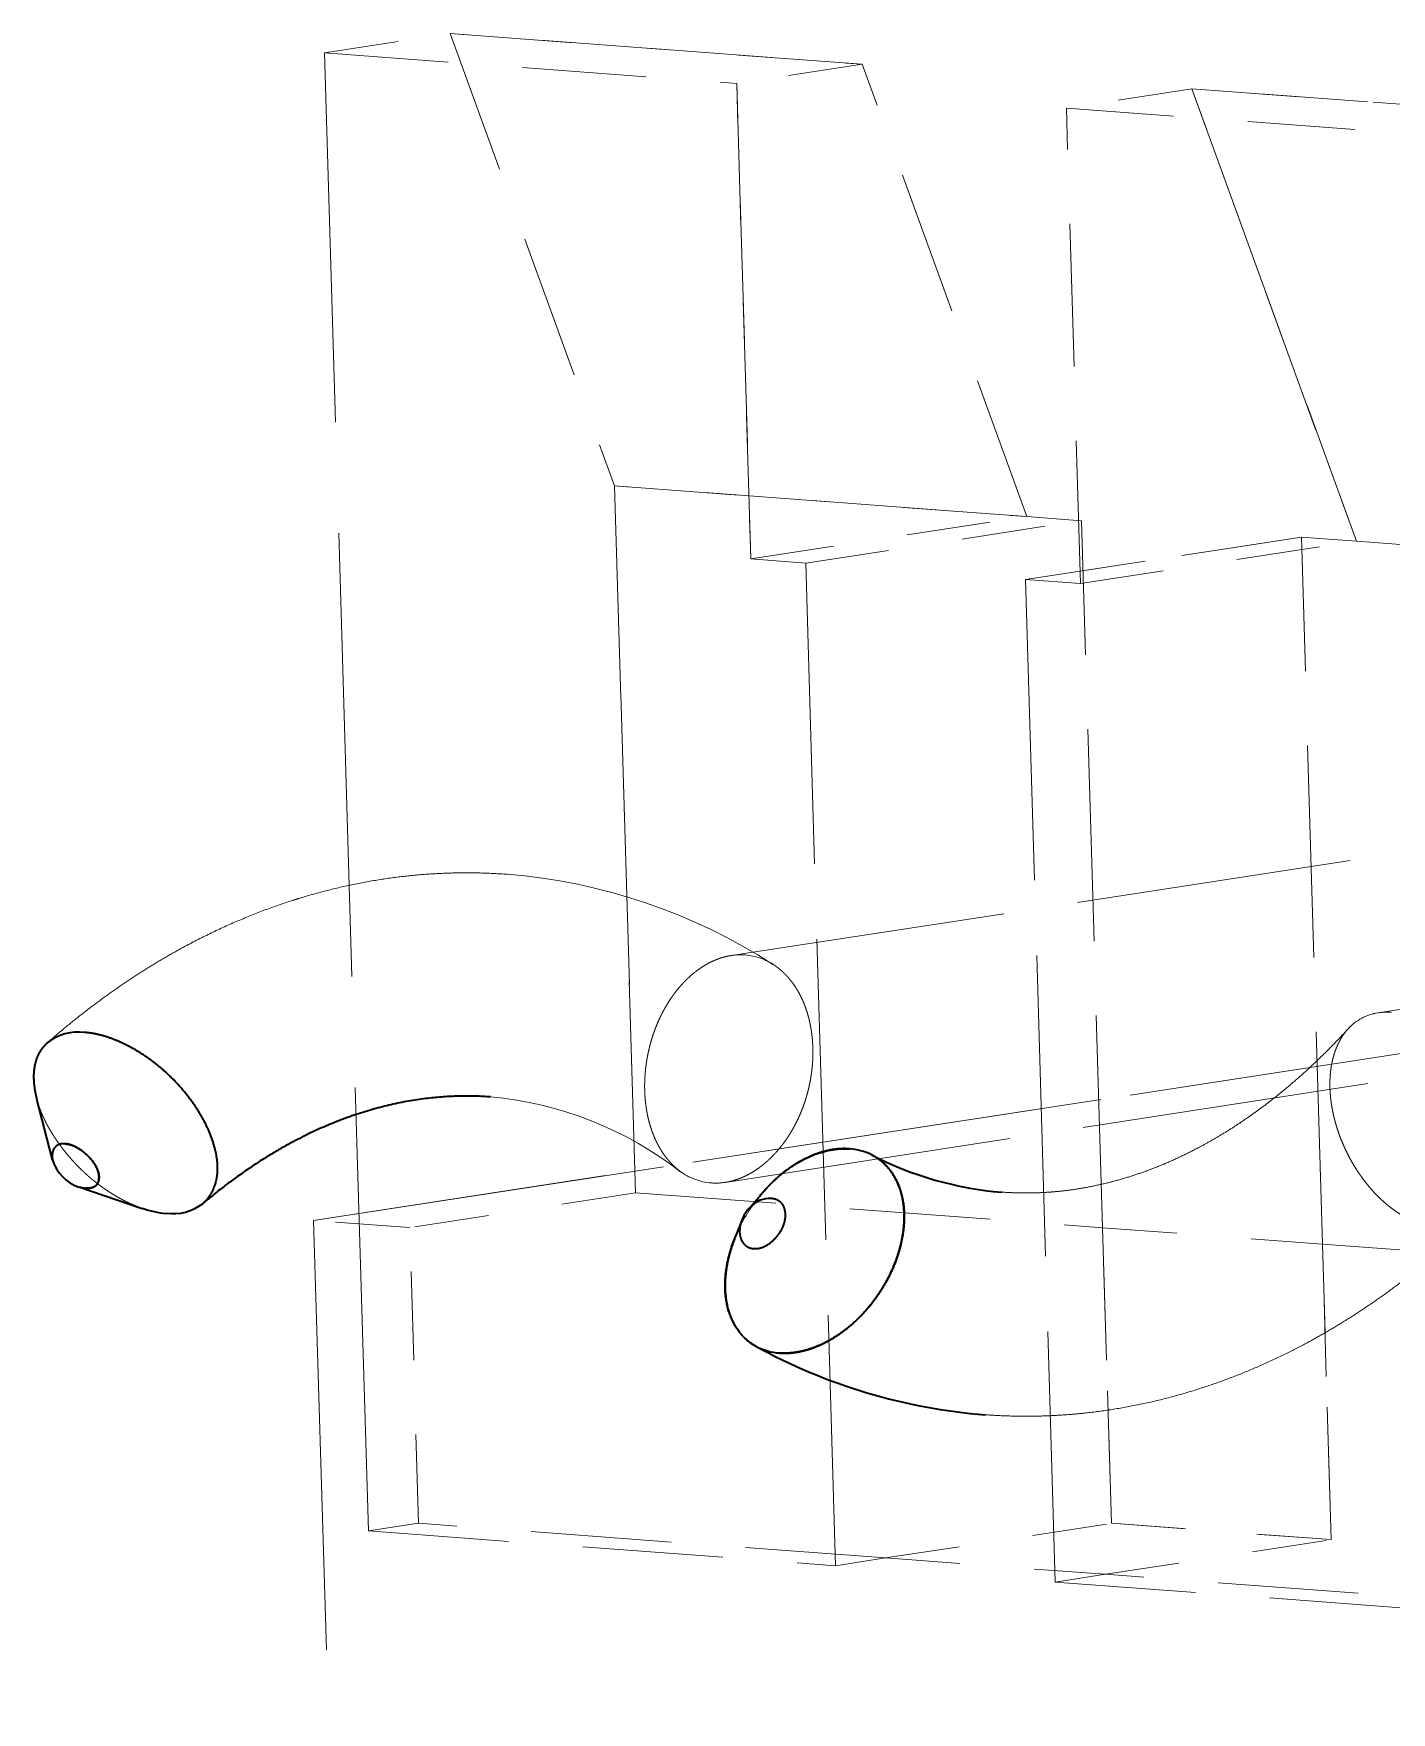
# Model space of a CAD drawing. Extents: x 23 to 417, y 3 to 294.
# Drawn here: x 353.12 to 354.945, y 112.448 to 114.704 of the extents above; entities that cross this region are included whole.
import ezdxf

# ---------------------------------------------------------------- set-up
doc = ezdxf.new("R2010")
doc.units = 0
doc.linetypes.add('DASHED', pattern=[15, 12, -3])
doc.layers.get('0').update_dxf_attribs({"lineweight": 13})

# ---------------------------------------------------------------- blocks, each defined once
blk = doc.blocks.new('BLOCK3535')
at = {"color": 7, "linetype": 'DASHED', "lineweight": 13, "ltscale": 0.008523}
for p, q in [((2.4922, -35.3041), (2.8292, -35.2523)), ((2.4922, -35.3041), (2.8292, -35.2523)), ((3.9365, -35.3348), (3.5995, -35.3865)), ((3.9365, -35.3348), (3.5995, -35.3865)), ((4.8223, -35.4007), (4.4854, -35.4525)), ((4.8223, -35.4007), (4.4854, -35.4525))]:
    blk.add_line(p, q, dxfattribs=at)
at = {"color": 7, "linetype": 'DASHED', "lineweight": 13, "ltscale": 0.032341}
for p, q in [((2.8292, -35.2523), (3.2714, -36.468)), ((2.8292, -35.2523), (3.2714, -36.468)), ((4.3787, -36.5505), (3.9365, -35.3348)), ((4.3787, -36.5505), (3.9365, -35.3348)), ((4.8223, -35.4007), (5.2645, -36.6165)), ((5.2645, -36.6165), (4.8223, -35.4007))]:
    blk.add_line(p, q, dxfattribs=at)
at = {"color": 7, "linetype": 'DASHED', "lineweight": 13, "ltscale": 0.027759}
for p, q in [((3.9365, -35.3348), (2.8292, -35.2523)), ((2.8292, -35.2523), (3.9365, -35.3348)), ((2.4922, -35.3041), (3.5995, -35.3865)), ((2.4922, -35.3041), (3.5995, -35.3865)), ((4.3787, -36.5505), (3.2714, -36.468)), ((3.2714, -36.468), (4.3787, -36.5505))]:
    blk.add_line(p, q, dxfattribs=at)
at = {"color": 7, "linetype": 'DASHED', "lineweight": 13, "ltscale": 0.099354}
blk.add_line((2.6098, -39.2765), (2.4922, -35.3041), dxfattribs=at)
blk.add_line((2.6098, -39.2765), (2.4922, -35.3041), dxfattribs=at)
at = {"color": 7, "linetype": 'DASHED', "lineweight": 13, "ltscale": 0.03196}
for p, q in [((3.5995, -35.3865), (3.6374, -36.6644)), ((3.6374, -36.6644), (3.5995, -35.3865)), ((4.5232, -36.7303), (4.4854, -35.4525)), ((4.5232, -36.7303), (4.4854, -35.4525))]:
    blk.add_line(p, q, dxfattribs=at)
at = {"color": 7, "linetype": 'DASHED', "lineweight": 13, "ltscale": 0.024058}
for p, q in [((5.782, -35.4722), (4.8223, -35.4007)), ((4.8223, -35.4007), (5.782, -35.4722)), ((4.4854, -35.4525), (5.445, -35.524)), ((4.4854, -35.4525), (5.445, -35.524)), ((6.2242, -36.6879), (5.2645, -36.6165)), ((5.2645, -36.6165), (6.2242, -36.6879))]:
    blk.add_line(p, q, dxfattribs=at)
at = {"color": 7, "linetype": 'DASHED', "lineweight": 13, "ltscale": 0.047523}
for p, q in [((3.2714, -36.468), (3.3277, -38.3681)), ((3.3277, -38.3681), (3.2714, -36.468)), ((4.5826, -38.4616), (4.5263, -36.5615)), ((4.5826, -38.4616), (4.5263, -36.5615)), ((5.1731, -38.5056), (5.1169, -36.6055)), ((5.1731, -38.5056), (5.1169, -36.6055))]:
    blk.add_line(p, q, dxfattribs=at)
at = {"color": 7, "linetype": 'DASHED', "lineweight": 13, "ltscale": 0.018751}
for p, q in [((3.6374, -36.6644), (4.3787, -36.5505)), ((3.6374, -36.6644), (4.3787, -36.5505)), ((3.785, -36.6754), (4.5263, -36.5615)), ((3.785, -36.6754), (4.5263, -36.5615)), ((5.1169, -36.6055), (4.3756, -36.7193)), ((4.3756, -36.7193), (5.1169, -36.6055)), ((4.5232, -36.7303), (5.2645, -36.6165)), ((4.5232, -36.7303), (5.2645, -36.6165))]:
    blk.add_line(p, q, dxfattribs=at)
at = {"color": 7, "linetype": 'DASHED', "lineweight": 13, "ltscale": 0.003701}
for p, q in [((4.5263, -36.5615), (4.3787, -36.5505)), ((4.3787, -36.5505), (4.5263, -36.5615)), ((5.2645, -36.6165), (5.1169, -36.6055)), ((5.1169, -36.6055), (5.2645, -36.6165)), ((3.6374, -36.6644), (3.785, -36.6754)), ((3.6374, -36.6644), (3.785, -36.6754)), ((4.3756, -36.7193), (4.5232, -36.7303)), ((4.3756, -36.7193), (4.5232, -36.7303))]:
    blk.add_line(p, q, dxfattribs=at)
at = {"color": 7, "linetype": 'DASHED', "lineweight": 13, "ltscale": 0.067394}
for p, q in [((3.785, -36.6754), (3.8648, -39.37)), ((3.785, -36.6754), (3.8648, -39.37)), ((4.3756, -36.7193), (4.4553, -39.4139)), ((4.3756, -36.7193), (4.4553, -39.4139))]:
    blk.add_line(p, q, dxfattribs=at)
at = {"color": 7, "linetype": 'DASHED', "lineweight": 13, "ltscale": 0.06175}
blk.add_line((3.585, -37.7302), (6.0263, -37.3552), dxfattribs=at)
blk.add_line((3.585, -37.7302), (6.0263, -37.3552), dxfattribs=at)
at = {"color": 7, "linetype": 'DASHED', "lineweight": 13, "ltscale": 0.064476}
for p, q in [((7.8718, -37.4926), (5.3227, -37.8842)), ((3.5682, -38.3398), (6.1174, -37.9482)), ((3.5682, -38.3398), (6.1174, -37.9482))]:
    blk.add_line(p, q, dxfattribs=at)
at = {"color": 7, "linetype": 'DASHED', "lineweight": 13, "ltscale": 0.064477}
blk.add_line((7.8718, -37.4926), (5.3227, -37.8842), dxfattribs=at)
at = {"color": 7, "linetype": 'DASHED', "lineweight": 13, "ltscale": 0.079265}
for p, q in [((5.5966, -37.9606), (2.4627, -38.4421)), ((2.4627, -38.4421), (5.5966, -37.9606))]:
    blk.add_line(p, q, dxfattribs=at)
at = {"color": 7, "lineweight": 35, "ltscale": 0.004225}
blk.add_line((1.7614, -38.2795), (1.7188, -38.116), dxfattribs=at)
blk.add_line((1.7614, -38.2795), (1.7188, -38.116), dxfattribs=at)
at = {"color": 7, "lineweight": 35, "ltscale": 0.004511}
blk.add_line((1.8314, -38.3521), (2.0024, -38.4097), dxfattribs=at)
blk.add_line((1.8314, -38.3521), (2.0024, -38.4097), dxfattribs=at)
at = {"color": 7, "lineweight": 35, "ltscale": 0.000451177}
blk.add_line((1.8316, -38.3521), (1.8493, -38.3556), dxfattribs=at)
blk.add_line((1.8316, -38.3521), (1.8493, -38.3556), dxfattribs=at)
at = {"color": 7, "linetype": 'DASHED', "lineweight": 13, "ltscale": 0.015342}
for p, q in [((3.3277, -38.3681), (2.7211, -38.4613)), ((3.3277, -38.3681), (2.7211, -38.4613)), ((3.9996, -39.3493), (4.6061, -39.2561)), ((3.9996, -39.3493), (4.6061, -39.2561)), ((4.5901, -39.3932), (5.1967, -39.3)), ((4.5901, -39.3932), (5.1967, -39.3))]:
    blk.add_line(p, q, dxfattribs=at)
at = {"color": 7, "linetype": 'DASHED', "lineweight": 13, "ltscale": 0.03146}
for p, q in [((3.3277, -38.3681), (4.5826, -38.4616)), ((3.3277, -38.3681), (4.5826, -38.4616)), ((5.1731, -38.5056), (6.4281, -38.599)), ((5.1731, -38.5056), (6.4281, -38.599)), ((2.6098, -39.2765), (3.8648, -39.37)), ((2.6098, -39.2765), (3.8648, -39.37)), ((3.9996, -39.3493), (2.7446, -39.2558)), ((3.9996, -39.3493), (2.7446, -39.2558)), ((4.4553, -39.4139), (5.7103, -39.5074)), ((4.4553, -39.4139), (5.7103, -39.5074)), ((5.8451, -39.4867), (4.5901, -39.3932)), ((5.8451, -39.4867), (4.5901, -39.3932))]:
    blk.add_line(p, q, dxfattribs=at)
at = {"color": 7, "lineweight": 35, "ltscale": 0.000781024}
blk.add_line((3.6386, -38.4036), (3.6587, -38.3797), dxfattribs=at)
at = {"color": 7, "lineweight": 35, "ltscale": 0.000781025}
blk.add_line((3.6386, -38.4036), (3.6587, -38.3797), dxfattribs=at)
at = {"color": 7, "linetype": 'DASHED', "lineweight": 13, "ltscale": 0.006477}
blk.add_line((2.7211, -38.4613), (2.4627, -38.4421), dxfattribs=at)
blk.add_line((2.7211, -38.4613), (2.4627, -38.4421), dxfattribs=at)
at = {"color": 7, "linetype": 'DASHED', "lineweight": 13, "ltscale": 0.115499}
blk.add_line((2.5995, -43.06), (2.4627, -38.4421), dxfattribs=at)
blk.add_line((2.5995, -43.06), (2.4627, -38.4421), dxfattribs=at)
at = {"color": 7, "linetype": 'DASHED', "lineweight": 13, "ltscale": 0.019871}
for p, q in [((2.7446, -39.2558), (2.7211, -38.4613)), ((2.7446, -39.2558), (2.7211, -38.4613)), ((4.6061, -39.2561), (4.5826, -38.4616)), ((4.5826, -38.4616), (4.6061, -39.2561)), ((5.1731, -38.5056), (5.1967, -39.3)), ((5.1967, -39.3), (5.1731, -38.5056))]:
    blk.add_line(p, q, dxfattribs=at)
at = {"color": 7, "lineweight": 35, "ltscale": 0.000962317}
blk.add_line((3.6113, -38.4467), (3.5972, -38.4826), dxfattribs=at)
at = {"color": 7, "lineweight": 35, "ltscale": 0.000962318}
blk.add_line((3.6113, -38.4467), (3.5972, -38.4826), dxfattribs=at)
at = {"color": 7, "linetype": 'DASHED', "lineweight": 13, "ltscale": 0.014805}
for p, q in [((4.5826, -38.4616), (5.1731, -38.5056)), ((4.5826, -38.4616), (5.1731, -38.5056)), ((5.1967, -39.3), (4.6061, -39.2561)), ((4.6061, -39.2561), (5.1967, -39.3)), ((3.9996, -39.3493), (4.5901, -39.3932)), ((3.9996, -39.3493), (4.5901, -39.3932))]:
    blk.add_line(p, q, dxfattribs=at)
at = {"color": 7, "linetype": 'DASHED', "lineweight": 13, "ltscale": 0.003409}
for p, q in [((2.7446, -39.2558), (2.6098, -39.2765)), ((2.6098, -39.2765), (2.7446, -39.2558)), ((3.8648, -39.37), (3.9996, -39.3493)), ((3.8648, -39.37), (3.9996, -39.3493)), ((4.4553, -39.4139), (4.5901, -39.3932)), ((4.4553, -39.4139), (4.5901, -39.3932))]:
    blk.add_line(p, q, dxfattribs=at)
at = {"color": 7, "linetype": 'DASHED', "lineweight": 13}
for centre, radius, start, end in [((2.8585, -39.0495), 1.5429, 57.0984, 85.3873), ((2.8585, -39.0495), 1.5429, 57.0984, 85.3873), ((3.6098, -37.8919), 0.1637, 85.6342, 98.8112), ((3.6098, -37.8919), 0.1637, 85.6342, 98.8112), ((3.6103, -37.8882), 0.1599, 57.2344, 85.6966), ((3.6103, -37.8882), 0.1599, 57.2344, 85.6966), ((5.3424, -38.0173), 0.1346, 98.4198, 137.9863), ((5.3424, -38.0173), 0.1345, 98.4246, 137.9631), ((5.3464, -38.0429), 0.1604, 85.5947, 98.497), ((5.3464, -38.0429), 0.1604, 85.5945, 98.5006), ((2.8504, -39.0767), 0.971, 51.9155, 84.8211), ((2.8504, -39.0767), 0.971, 51.9155, 84.8211), ((3.5428, -38.1836), 0.1582, 232.7774, 265.6781), ((3.5428, -38.1836), 0.1582, 232.7774, 265.6781), ((3.5434, -38.1783), 0.1635, 265.598, 278.8136), ((3.5434, -38.1783), 0.1635, 265.598, 278.8136), ((3.9984, -38.6525), 0.4356, 141.2492, 157.0349), ((3.9984, -38.6524), 0.4356, 141.2477, 157.0358)]:
    blk.add_arc(centre, radius, start, end, dxfattribs=at)
at = {"color": 7, "lineweight": 35}
for centre, radius, start, end in [((1.8291, -38.0685), 0.1323, 82.0419, 128.3449), ((1.8291, -38.0685), 0.1323, 82.0419, 128.3449), ((3.8922, -38.4054), 0.156, 63.38, 86.1794), ((3.8922, -38.4054), 0.156, 63.3824, 86.1794), ((1.8684, -38.2458), 0.1127, 197.4067, 250.9115), ((1.8684, -38.2458), 0.1127, 197.4067, 250.9115), ((4.3848, -37.4515), 0.9175, 242.5755, 265.437), ((4.3848, -37.4515), 0.9175, 242.5751, 265.437), ((2.0845, -38.2912), 0.1328, 262.1552, 307.622), ((2.0845, -38.2912), 0.1328, 262.1552, 307.622), ((3.6885, -38.4529), 0.07, 87.518, 135.3365), ((3.6885, -38.4529), 0.07, 87.518, 135.3365), ((2.0886, -38.1609), 0.2632, 250.8479, 265.1559), ((2.0886, -38.1609), 0.2632, 250.8479, 265.1559), ((3.7063, -38.4769), 0.0997, 132.7312, 162.4581), ((3.7063, -38.4769), 0.0997, 132.7312, 162.4581), ((4.3862, -37.4457), 1.5234, 241.1411, 265.5217), ((4.3862, -37.4457), 1.5234, 241.1411, 265.5217), ((3.7245, -38.6437), 0.155, 241.934, 266.2576), ((3.7245, -38.6437), 0.155, 241.9338, 266.2575)]:
    blk.add_arc(centre, radius, start, end, dxfattribs=at)
at = {"color": 7, "linetype": 'DASHED', "lineweight": 13}
for points, degree, knots in [([(2.9825, -37.5119), (2.9598, -37.5102), (2.9142, -37.5079), (2.8457, -37.5076), (2.7772, -37.5104), (2.7075, -37.5166), (2.6368, -37.5262), (2.5652, -37.5394), (2.4941, -37.556), (2.441, -37.5711), (2.3868, -37.5881), (2.3317, -37.6073), (2.2591, -37.6364), (2.1875, -37.669), (2.1255, -37.7006), (2.0726, -37.7301), (2.0284, -37.7563), (1.9848, -37.7839), (1.9416, -37.8127), (1.8991, -37.8429), (1.8571, -37.8742), (1.8156, -37.9068), (1.7782, -37.9378), (1.7548, -37.9581), (1.7448, -37.9669)], 3, [0, 0, 0, 0, 0.068422, 0.1369, 0.205438, 0.274081, 0.346644, 0.419405, 0.492405, 0.565686, 0.584975, 0.662689, 0.740823, 0.81942, 0.898523, 0.949662, 1.001037, 1.05266, 1.104539, 1.156685, 1.209105, 1.261807, 1.314787, 1.354829, 1.354829, 1.354829, 1.354829]), ([(2.9825, -37.5119), (2.9598, -37.5102), (2.9142, -37.5079), (2.8457, -37.5076), (2.7772, -37.5104), (2.7075, -37.5166), (2.6368, -37.5262), (2.5652, -37.5394), (2.4941, -37.556), (2.441, -37.5711), (2.3868, -37.5881), (2.3317, -37.6073), (2.2591, -37.6364), (2.1875, -37.669), (2.1255, -37.7006), (2.0726, -37.7301), (2.0284, -37.7563), (1.9848, -37.7839), (1.9416, -37.8127), (1.8991, -37.8429), (1.8571, -37.8742), (1.8156, -37.9068), (1.7782, -37.9378), (1.7548, -37.9581), (1.7448, -37.9669)], 3, [0, 0, 0, 0, 0.068422, 0.1369, 0.205438, 0.274081, 0.346644, 0.419405, 0.492405, 0.565686, 0.584975, 0.662689, 0.740823, 0.81942, 0.898523, 0.949662, 1.001037, 1.05266, 1.104539, 1.156685, 1.209105, 1.261807, 1.314787, 1.354829, 1.354829, 1.354829, 1.354829]), ([(3.5848, -37.7302), (3.559, -37.7341), (3.5334, -37.7431), (3.5086, -37.7567), (3.4485, -37.8025), (3.4016, -37.8702), (3.3797, -37.9168), (3.3646, -37.9665), (3.3569, -38.0177), (3.3569, -38.0179), (3.3568, -38.0181), (3.3568, -38.0183)], 5, [0, 0, 0, 0, 0, 0, 0.2783605, 0.2783605, 0.2783605, 0.7177316, 0.7177316, 0.7177316, 0.7195166, 0.7195166, 0.7195166, 0.7195166, 0.7195166, 0.7195166]), ([(3.5848, -37.7302), (3.559, -37.7341), (3.5334, -37.7431), (3.5086, -37.7567), (3.4485, -37.8025), (3.4016, -37.8702), (3.3797, -37.9168), (3.3646, -37.9665), (3.3569, -38.0177), (3.3569, -38.0179), (3.3568, -38.0181), (3.3568, -38.0183)], 5, [0, 0, 0, 0, 0, 0, 0.2783605, 0.2783605, 0.2783605, 0.7177316, 0.7177316, 0.7177316, 0.7195166, 0.7195166, 0.7195166, 0.7195166, 0.7195166, 0.7195166]), ([(3.7997, -38.0513), (3.8063, -38.007), (3.8069, -37.9627), (3.8017, -37.9193), (3.7831, -37.8531), (3.7488, -37.7995), (3.7331, -37.7809), (3.7157, -37.7657), (3.6968, -37.7537)], 5, [0, 0, 0, 0, 0, 0, 0.3817502, 0.3817502, 0.3817502, 0.6207374, 0.6207374, 0.6207374, 0.6207374, 0.6207374, 0.6207374]), ([(3.7997, -38.0513), (3.8063, -38.007), (3.8069, -37.9627), (3.8017, -37.9193), (3.7831, -37.8531), (3.7488, -37.7995), (3.7331, -37.7809), (3.7157, -37.7657), (3.6968, -37.7537)], 5, [0, 0, 0, 0, 0, 0, 0.3817502, 0.3817502, 0.3817502, 0.6207374, 0.6207374, 0.6207374, 0.6207374, 0.6207374, 0.6207374]), ([(5.2422, -37.9274), (5.2296, -37.9411), (5.2044, -37.9679), (5.1656, -38.0066), (5.1264, -38.0433), (5.0901, -38.0752), (5.0571, -38.1025), (5.0276, -38.1258), (4.9979, -38.148), (4.968, -38.1691), (4.9381, -38.1891), (4.9081, -38.208), (4.8781, -38.2258), (4.8458, -38.2438), (4.81, -38.2623), (4.7707, -38.2808), (4.7303, -38.2979), (4.69, -38.3131), (4.6485, -38.3269), (4.6058, -38.339), (4.5619, -38.3492), (4.5183, -38.3573), (4.4801, -38.3625), (4.4474, -38.3656), (4.4202, -38.3674), (4.393, -38.3683), (4.3659, -38.3684), (4.3388, -38.3676), (4.3208, -38.3666), (4.3118, -38.3659)], 3, [0, 0, 0, 0, 0.055793, 0.110559, 0.164292, 0.216987, 0.25518, 0.292811, 0.329887, 0.366413, 0.402396, 0.437845, 0.472768, 0.507174, 0.548775, 0.593495, 0.637373, 0.680464, 0.722809, 0.768535, 0.81352, 0.857868, 0.901678, 0.929077, 0.956372, 0.983521, 1.010606, 1.037698, 1.064769, 1.064769, 1.064769, 1.064769]), ([(5.2422, -37.9274), (5.2296, -37.9411), (5.2044, -37.9679), (5.1656, -38.0066), (5.1264, -38.0433), (5.0901, -38.0752), (5.0571, -38.1025), (5.0276, -38.1258), (4.9979, -38.148), (4.968, -38.1691), (4.9381, -38.1891), (4.9081, -38.208), (4.8781, -38.2258), (4.8458, -38.2438), (4.81, -38.2623), (4.7707, -38.2808), (4.7303, -38.2979), (4.69, -38.3131), (4.6485, -38.3269), (4.6058, -38.339), (4.5619, -38.3492), (4.5183, -38.3573), (4.4801, -38.3625), (4.4474, -38.3656), (4.4202, -38.3674), (4.393, -38.3683), (4.3659, -38.3684), (4.3388, -38.3676), (4.3208, -38.3666), (4.3118, -38.3659)], 3, [0, 0, 0, 0, 0.055793, 0.110559, 0.164292, 0.216987, 0.25518, 0.292811, 0.329887, 0.366413, 0.402396, 0.437845, 0.472768, 0.507174, 0.548775, 0.593495, 0.637373, 0.680464, 0.722809, 0.768535, 0.81352, 0.857868, 0.901678, 0.929077, 0.956372, 0.983521, 1.010606, 1.037698, 1.064769, 1.064769, 1.064769, 1.064769]), ([(5.2023, -38.1557), (5.194, -38.1178), (5.1904, -38.0802), (5.1916, -38.0438), (5.2009, -37.9962), (5.2206, -37.9565), (5.2271, -37.9458), (5.2344, -37.936), (5.2424, -37.9272)], 5, [0, 0, 0, 0, 0, 0, 0.340931, 0.340931, 0.340931, 0.4777457, 0.4777457, 0.4777457, 0.4777457, 0.4777457, 0.4777457]), ([(5.2424, -37.9273), (5.2258, -37.9454), (5.2124, -37.9677), (5.2028, -37.9932), (5.1927, -38.0399), (5.1926, -38.0907), (5.1943, -38.1122), (5.1975, -38.1339), (5.2023, -38.1557)], 5, [0, 0, 0, 0, 0, 0, 0.279246, 0.279246, 0.279246, 0.475259, 0.475259, 0.475259, 0.475259, 0.475259, 0.475259]), ([(3.3568, -38.0183), (3.3495, -38.0677), (3.3493, -38.1172), (3.3562, -38.1653), (3.3766, -38.2273), (3.4111, -38.276), (3.4222, -38.2888), (3.4342, -38.3001), (3.447, -38.3096)], 5, [0, 0, 0, 0, 0, 0, 0.4261037, 0.4261037, 0.4261037, 0.5972622, 0.5972622, 0.5972622, 0.5972622, 0.5972622, 0.5972622]), ([(3.3568, -38.0183), (3.3495, -38.0677), (3.3493, -38.1172), (3.3562, -38.1653), (3.3766, -38.2273), (3.4111, -38.276), (3.4222, -38.2888), (3.4342, -38.3001), (3.447, -38.3096)], 5, [0, 0, 0, 0, 0, 0, 0.4261037, 0.4261037, 0.4261037, 0.5972622, 0.5972622, 0.5972622, 0.5972622, 0.5972622, 0.5972622]), ([(3.5684, -38.3399), (3.5943, -38.3359), (3.6202, -38.3269), (3.6454, -38.3132), (3.7065, -38.2671), (3.7542, -38.1993), (3.7766, -38.1528), (3.7919, -38.1031), (3.7996, -38.0519), (3.7997, -38.0517), (3.7997, -38.0515), (3.7997, -38.0513)], 5, [0, 0, 0, 0, 0, 0, 0.2791102, 0.2791102, 0.2791102, 0.7187853, 0.7187853, 0.7187853, 0.7205449, 0.7205449, 0.7205449, 0.7205449, 0.7205449, 0.7205449]), ([(3.5684, -38.3399), (3.5943, -38.3359), (3.6202, -38.3269), (3.6454, -38.3132), (3.7065, -38.2671), (3.7542, -38.1993), (3.7766, -38.1528), (3.7919, -38.1031), (3.7996, -38.0519), (3.7997, -38.0517), (3.7997, -38.0515), (3.7997, -38.0513)], 5, [0, 0, 0, 0, 0, 0, 0.2791102, 0.2791102, 0.2791102, 0.7187853, 0.7187853, 0.7187853, 0.7205449, 0.7205449, 0.7205449, 0.7205449, 0.7205449, 0.7205449]), ([(1.7188, -38.1162), (1.7265, -38.1445), (1.7382, -38.1731), (1.7537, -38.2012), (1.7923, -38.2588), (1.8408, -38.3106), (1.8673, -38.3341), (1.9108, -38.366), (1.9565, -38.3908), (1.9717, -38.3981), (1.987, -38.4044), (2.0022, -38.4096)], 5, [0, 0, 0, 0, 0, 0, 0.2622382, 0.2622382, 0.2622382, 0.5390531, 0.5390531, 0.5390531, 0.6740855, 0.6740855, 0.6740855, 0.6740855, 0.6740855, 0.6740855]), ([(1.7188, -38.1162), (1.7265, -38.1445), (1.7382, -38.1731), (1.7537, -38.2012), (1.7923, -38.2588), (1.8408, -38.3106), (1.8673, -38.3341), (1.9108, -38.366), (1.9565, -38.3908), (1.9717, -38.3981), (1.987, -38.4044), (2.0022, -38.4096)], 5, [0, 0, 0, 0, 0, 0, 0.2622382, 0.2622382, 0.2622382, 0.5390531, 0.5390531, 0.5390531, 0.6740855, 0.6740855, 0.6740855, 0.6740855, 0.6740855, 0.6740855]), ([(5.2023, -38.1557), (5.2144, -38.211), (5.2361, -38.2653), (5.2655, -38.3166), (5.3256, -38.3902), (5.3981, -38.4379), (5.4274, -38.4516), (5.4568, -38.4598), (5.4854, -38.462)], 5, [0, 0, 0, 0, 0, 0, 0.4973795, 0.4973795, 0.4973795, 0.8113801, 0.8113801, 0.8113801, 0.8113801, 0.8113801, 0.8113801]), ([(5.4854, -38.462), (5.4569, -38.4599), (5.4277, -38.4517), (5.3985, -38.4382), (5.3256, -38.3903), (5.2653, -38.3164), (5.236, -38.2649), (5.2143, -38.2108), (5.2023, -38.1557)], 5, [0, 0, 0, 0, 0, 0, 0.3122339, 0.3122339, 0.3122339, 0.807877, 0.807877, 0.807877, 0.807877, 0.807877, 0.807877]), ([(5.5987, -38.4219), (5.5786, -38.4417), (5.5379, -38.4804), (5.4826, -38.5292), (5.434, -38.5695), (5.3926, -38.602), (5.3506, -38.6334), (5.308, -38.6635), (5.2649, -38.6923), (5.2213, -38.7199), (5.1771, -38.7461), (5.1291, -38.7728), (5.0753, -38.8006), (5.0154, -38.8288), (4.9531, -38.8552), (4.89, -38.879), (4.8242, -38.9007), (4.7558, -38.9201), (4.6846, -38.9368), (4.613, -38.95), (4.5498, -38.9586), (4.4954, -38.9638), (4.4498, -38.9667), (4.4042, -38.9683), (4.3585, -38.9684), (4.3129, -38.9672), (4.2824, -38.9654), (4.2672, -38.9643)], 3, [0, 0, 0, 0, 0.084545, 0.16834, 0.2213, 0.273974, 0.326366, 0.378484, 0.430336, 0.481932, 0.53328, 0.584394, 0.646912, 0.714969, 0.782676, 0.850054, 0.917146, 0.990448, 1.063479, 1.13627, 1.208864, 1.254606, 1.300264, 1.345904, 1.391493, 1.437233, 1.482955, 1.482955, 1.482955, 1.482955]), ([(5.5987, -38.4219), (5.5786, -38.4417), (5.5379, -38.4804), (5.4826, -38.5292), (5.434, -38.5695), (5.3926, -38.602), (5.3506, -38.6334), (5.308, -38.6635), (5.2649, -38.6923), (5.2213, -38.7199), (5.1771, -38.7461), (5.1291, -38.7728), (5.0753, -38.8006), (5.0154, -38.8288), (4.9531, -38.8552), (4.89, -38.879), (4.8242, -38.9007), (4.7558, -38.9201), (4.6846, -38.9368), (4.613, -38.95), (4.5498, -38.9586), (4.4954, -38.9638), (4.4498, -38.9667), (4.4042, -38.9683), (4.3585, -38.9684), (4.3129, -38.9672), (4.2824, -38.9654), (4.2672, -38.9643)], 3, [0, 0, 0, 0, 0.084545, 0.168341, 0.221301, 0.273975, 0.326367, 0.378484, 0.430336, 0.481932, 0.53328, 0.584394, 0.646912, 0.714969, 0.782676, 0.850055, 0.917147, 0.990448, 1.063479, 1.13627, 1.208864, 1.254606, 1.300264, 1.345904, 1.391494, 1.437233, 1.482956, 1.482956, 1.482956, 1.482956])]:
    blk.add_open_spline(points, degree=degree, knots=knots, dxfattribs=at)
at = {"color": 7, "lineweight": 35}
for points, degree, knots in [([(2.1654, -38.3961), (2.1822, -38.3819), (2.1949, -38.3636), (2.203, -38.3408), (2.2099, -38.2817), (2.1906, -38.215), (2.1738, -38.1782), (2.135, -38.1154), (2.0839, -38.0595), (2.0606, -38.0379), (2.0135, -38.0002), (1.9626, -37.9707), (1.936, -37.9581), (1.9028, -37.9461), (1.8701, -37.9396), (1.8624, -37.9384), (1.8549, -37.9375), (1.8475, -37.937)], 5, [0, 0, 0, 0, 0, 0, 0.243921, 0.243921, 0.243921, 0.586526, 0.586526, 0.586526, 0.827426, 0.827426, 0.827426, 1.062124, 1.062124, 1.062124, 1.132927, 1.132927, 1.132927, 1.132927, 1.132927, 1.132927]), ([(2.1654, -38.3961), (2.1822, -38.3819), (2.1949, -38.3636), (2.203, -38.3408), (2.2099, -38.2817), (2.1906, -38.215), (2.1738, -38.1782), (2.135, -38.1154), (2.0839, -38.0595), (2.0606, -38.0379), (2.0135, -38.0002), (1.9626, -37.9707), (1.936, -37.9581), (1.9028, -37.9461), (1.8701, -37.9396), (1.8624, -37.9384), (1.8549, -37.9375), (1.8475, -37.937)], 5, [0, 0, 0, 0, 0, 0, 0.243921, 0.243921, 0.243921, 0.586526, 0.586526, 0.586526, 0.827426, 0.827426, 0.827426, 1.062124, 1.062124, 1.062124, 1.132927, 1.132927, 1.132927, 1.132927, 1.132927, 1.132927]), ([(1.7472, -37.965), (1.7345, -37.9761), (1.7241, -37.9897), (1.7165, -38.006), (1.7092, -38.0363), (1.7102, -38.071), (1.7119, -38.086), (1.7148, -38.1011), (1.7188, -38.1162)], 5, [0, 0, 0, 0, 0, 0, 0.1970852, 0.1970852, 0.1970852, 0.3367019, 0.3367019, 0.3367019, 0.3367019, 0.3367019, 0.3367019]), ([(1.7472, -37.965), (1.7345, -37.9761), (1.7241, -37.9897), (1.7165, -38.006), (1.7092, -38.0363), (1.7102, -38.071), (1.7119, -38.086), (1.7148, -38.1011), (1.7188, -38.1162)], 5, [0, 0, 0, 0, 0, 0, 0.1970852, 0.1970852, 0.1970852, 0.3367019, 0.3367019, 0.3367019, 0.3367019, 0.3367019, 0.3367019]), ([(2.938, -38.1103), (2.9245, -38.1093), (2.8975, -38.1079), (2.8568, -38.1077), (2.816, -38.1094), (2.7733, -38.1132), (2.7286, -38.1193), (2.6821, -38.1281), (2.6354, -38.1394), (2.5886, -38.1532), (2.5418, -38.1695), (2.4951, -38.1883), (2.4483, -38.2096), (2.4072, -38.2306), (2.3717, -38.2504), (2.3416, -38.2682), (2.3116, -38.2871), (2.2817, -38.3072), (2.2518, -38.3283), (2.2221, -38.3505), (2.1925, -38.3738), (2.173, -38.3899), (2.1633, -38.3982)], 3, [0, 0, 0, 0, 0.040537, 0.0811459, 0.121967, 0.1630851, 0.209766, 0.2570661, 0.3051018, 0.3539781, 0.4032836, 0.4535974, 0.5050016, 0.5575639, 0.5919899, 0.6269313, 0.6623987, 0.6984015, 0.7349482, 0.772045, 0.8096972, 0.8479236, 0.8479236, 0.8479236, 0.8479236]), ([(2.938, -38.1103), (2.9245, -38.1093), (2.8975, -38.1079), (2.8568, -38.1077), (2.816, -38.1094), (2.7733, -38.1132), (2.7286, -38.1193), (2.6821, -38.1281), (2.6354, -38.1394), (2.5886, -38.1532), (2.5418, -38.1695), (2.4951, -38.1883), (2.4483, -38.2096), (2.4072, -38.2306), (2.3717, -38.2504), (2.3416, -38.2682), (2.3116, -38.2871), (2.2817, -38.3072), (2.2518, -38.3283), (2.2221, -38.3505), (2.1925, -38.3738), (2.173, -38.3899), (2.1633, -38.3982)], 3, [0, 0, 0, 0, 0.040537, 0.0811459, 0.121967, 0.1630851, 0.209766, 0.2570661, 0.3051018, 0.3539781, 0.4032836, 0.4535974, 0.5050016, 0.5575639, 0.5919899, 0.6269313, 0.6623987, 0.6984015, 0.7349482, 0.772045, 0.8096972, 0.8479236, 0.8479236, 0.8479236, 0.8479236]), ([(1.7955, -38.2364), (1.7912, -38.2359), (1.7872, -38.2359), (1.7833, -38.2364), (1.7728, -38.2393), (1.7655, -38.2462), (1.7621, -38.2526), (1.7598, -38.2618), (1.7603, -38.2722), (1.7605, -38.2745), (1.7608, -38.2769), (1.7613, -38.2793)], 5, [0, 0, 0, 0, 0, 0, 0.0369204, 0.0369204, 0.0369204, 0.1130657, 0.1130657, 0.1130657, 0.134345, 0.134345, 0.134345, 0.134345, 0.134345, 0.134345]), ([(1.7955, -38.2364), (1.7912, -38.2359), (1.7872, -38.2359), (1.7833, -38.2364), (1.7728, -38.2393), (1.7655, -38.2462), (1.7621, -38.2526), (1.7598, -38.2618), (1.7603, -38.2722), (1.7605, -38.2745), (1.7608, -38.2769), (1.7613, -38.2793)], 5, [0, 0, 0, 0, 0, 0, 0.0369204, 0.0369204, 0.0369204, 0.1130657, 0.1130657, 0.1130657, 0.134345, 0.134345, 0.134345, 0.134345, 0.134345, 0.134345]), ([(1.7955, -38.2364), (1.7997, -38.2365), (1.804, -38.2371), (1.8086, -38.2383), (1.8226, -38.243), (1.8368, -38.2515), (1.8465, -38.2589), (1.8621, -38.2734), (1.8743, -38.2897), (1.8791, -38.2977), (1.886, -38.3143), (1.887, -38.329), (1.8859, -38.3367), (1.8805, -38.3486), (1.8698, -38.3543), (1.8631, -38.3557), (1.8561, -38.356), (1.8493, -38.3556)], 5, [0, 0, 0, 0, 0, 0, 0.0369204, 0.0369204, 0.0369204, 0.1130657, 0.1130657, 0.1130657, 0.1761784, 0.1761784, 0.1761784, 0.2525318, 0.2525318, 0.2525318, 0.3354662, 0.3354662, 0.3354662, 0.3354662, 0.3354662, 0.3354662]), ([(1.8493, -38.3556), (1.8567, -38.356), (1.8643, -38.3557), (1.8716, -38.3539), (1.8818, -38.3473), (1.8862, -38.3342), (1.8869, -38.327), (1.8855, -38.3127), (1.8786, -38.2968), (1.8736, -38.2888), (1.8638, -38.2759), (1.8519, -38.2642), (1.8464, -38.2594), (1.8331, -38.2492), (1.8191, -38.2417), (1.8105, -38.2383), (1.8027, -38.2366), (1.7955, -38.2364)], 5, [0, 0, 0, 0, 0, 0, 0.09021, 0.09021, 0.09021, 0.1608175, 0.1608175, 0.1608175, 0.2239982, 0.2239982, 0.2239982, 0.2713438, 0.2713438, 0.2713438, 0.3355483, 0.3355483, 0.3355483, 0.3355483, 0.3355483, 0.3355483]), ([(3.9026, -38.2497), (3.873, -38.2475), (3.842, -38.2515), (3.8105, -38.2613), (3.7581, -38.2866), (3.7104, -38.3241), (3.6918, -38.3414), (3.6745, -38.36), (3.6587, -38.3798)], 5, [0, 0, 0, 0, 0, 0, 0.3132313, 0.3132313, 0.3132313, 0.532288, 0.532288, 0.532288, 0.532288, 0.532288, 0.532288]), ([(3.6587, -38.3798), (3.6862, -38.3455), (3.7177, -38.3149), (3.753, -38.2889), (3.8055, -38.2621), (3.8582, -38.2509), (3.8734, -38.2491), (3.8882, -38.2487), (3.9026, -38.2497)], 5, [0, 0, 0, 0, 0, 0, 0.379391, 0.379391, 0.379391, 0.532369, 0.532369, 0.532369, 0.532369, 0.532369, 0.532369]), ([(3.7144, -38.7985), (3.7533, -38.8014), (3.7948, -38.7937), (3.8363, -38.7762), (3.9031, -38.7332), (3.9591, -38.6724), (3.9798, -38.6449), (4.0155, -38.5863), (4.0382, -38.5236), (4.0462, -38.4913), (4.0538, -38.4285), (4.0448, -38.3707), (4.0362, -38.3441), (4.0175, -38.3101), (3.9908, -38.2844), (3.9818, -38.2773), (3.9722, -38.2711), (3.9621, -38.266)], 5, [0, 0, 0, 0, 0, 0, 0.422727, 0.422727, 0.422727, 0.719841, 0.719841, 0.719841, 1.013687, 1.013687, 1.013687, 1.296878, 1.296878, 1.296878, 1.423486, 1.423486, 1.423486, 1.423486, 1.423486, 1.423486]), ([(3.9621, -38.266), (3.9766, -38.2734), (3.99, -38.2827), (4.0022, -38.2942), (4.0286, -38.3271), (4.0443, -38.369), (4.0497, -38.3969), (4.0525, -38.4565), (4.0397, -38.5185), (4.0294, -38.5499), (3.9957, -38.6265), (3.9428, -38.6951), (3.9055, -38.7307), (3.8439, -38.773), (3.7791, -38.794), (3.7568, -38.7985), (3.7352, -38.8), (3.7144, -38.7985)], 5, [0, 0, 0, 0, 0, 0, 0.1812, 0.1812, 0.1812, 0.4595, 0.4595, 0.4595, 0.750493, 0.750493, 0.750493, 1.193354, 1.193354, 1.193354, 1.419888, 1.419888, 1.419888, 1.419888, 1.419888, 1.419888]), ([(3.6453, -38.5177), (3.6524, -38.5185), (3.6601, -38.5177), (3.6672, -38.5156), (3.6838, -38.5079), (3.6989, -38.4954), (3.7062, -38.4877), (3.7226, -38.4663), (3.7316, -38.4417), (3.7322, -38.4277), (3.7289, -38.4048), (3.7181, -38.3922), (3.7115, -38.388), (3.7041, -38.3851), (3.6961, -38.3836), (3.6946, -38.3834), (3.6931, -38.3833), (3.6915, -38.3831)], 5, [0, 0, 0, 0, 0, 0, 0.1130497, 0.1130497, 0.1130497, 0.2517692, 0.2517692, 0.2517692, 0.4566181, 0.4566181, 0.4566181, 0.6317499, 0.6317499, 0.6317499, 0.6717742, 0.6717742, 0.6717742, 0.6717742, 0.6717742, 0.6717742]), ([(3.6453, -38.5177), (3.6524, -38.5185), (3.6601, -38.5177), (3.6672, -38.5156), (3.6838, -38.5079), (3.6989, -38.4954), (3.7062, -38.4877), (3.7226, -38.4663), (3.7316, -38.4417), (3.7322, -38.4277), (3.7289, -38.4048), (3.7181, -38.3922), (3.7115, -38.388), (3.7041, -38.3851), (3.6961, -38.3836), (3.6946, -38.3834), (3.6931, -38.3833), (3.6915, -38.3831)], 5, [0, 0, 0, 0, 0, 0, 0.1130497, 0.1130497, 0.1130497, 0.2517692, 0.2517692, 0.2517692, 0.4566181, 0.4566181, 0.4566181, 0.6317499, 0.6317499, 0.6317499, 0.6717742, 0.6717742, 0.6717742, 0.6717742, 0.6717742, 0.6717742]), ([(3.5973, -38.4825), (3.5851, -38.5116), (3.5758, -38.5414), (3.5696, -38.5717), (3.5643, -38.6371), (3.5772, -38.6956), (3.5898, -38.7243), (3.6109, -38.7523), (3.6382, -38.7724), (3.6425, -38.7753), (3.647, -38.778), (3.6516, -38.7805)], 5, [0, 0, 0, 0, 0, 0, 0.2784252, 0.2784252, 0.2784252, 0.6095361, 0.6095361, 0.6095361, 0.6699216, 0.6699216, 0.6699216, 0.6699216, 0.6699216, 0.6699216]), ([(3.6516, -38.7805), (3.6318, -38.7698), (3.6143, -38.7553), (3.5998, -38.7372), (3.5736, -38.689), (3.565, -38.6292), (3.5661, -38.5931), (3.5738, -38.5488), (3.5884, -38.5051), (3.5912, -38.4975), (3.5942, -38.49), (3.5973, -38.4825)], 5, [0, 0, 0, 0, 0, 0, 0.2599553, 0.2599553, 0.2599553, 0.6001218, 0.6001218, 0.6001218, 0.6718154, 0.6718154, 0.6718154, 0.6718154, 0.6718154, 0.6718154]), ([(3.6112, -38.4468), (3.6075, -38.4589), (3.6059, -38.4714), (3.6066, -38.483), (3.613, -38.5007), (3.6257, -38.5123), (3.6314, -38.5156), (3.6382, -38.5174), (3.6453, -38.5177)], 5, [0, 0, 0, 0, 0, 0, 0.1745112, 0.1745112, 0.1745112, 0.2888135, 0.2888135, 0.2888135, 0.2888135, 0.2888135, 0.2888135]), ([(3.6112, -38.4468), (3.6075, -38.4589), (3.6059, -38.4714), (3.6066, -38.483), (3.613, -38.5007), (3.6257, -38.5123), (3.6314, -38.5156), (3.6382, -38.5174), (3.6453, -38.5177)], 5, [0, 0, 0, 0, 0, 0, 0.1745112, 0.1745112, 0.1745112, 0.2888135, 0.2888135, 0.2888135, 0.2888135, 0.2888135, 0.2888135])]:
    blk.add_open_spline(points, degree=degree, knots=knots, dxfattribs=at)

msp = doc.modelspace()

# ---------------------------------------------------------------- block references
at = {"lineweight": 0, "xscale": 0.5, "yscale": 0.5, "zscale": 0.5}
msp.add_blockref('BLOCK3535', (352.2652, 132.3303), dxfattribs=at)

doc.saveas('drawing.dxf')
